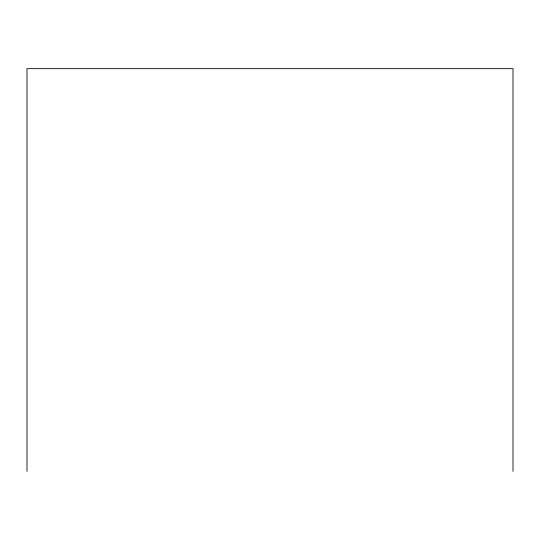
<?xml version="1.0" encoding="UTF-8"?>
<svg xmlns="http://www.w3.org/2000/svg" width="540" height="540" viewBox="0 0 540 540"><rect width="100%" height="100%" fill="white"/><g stroke="black" fill="none" stroke-linecap="round" stroke-linejoin="round"><path stroke-width="0.81" d="M513 471.346L513 68.654L27 68.654L27 471.346"/></g></svg>
